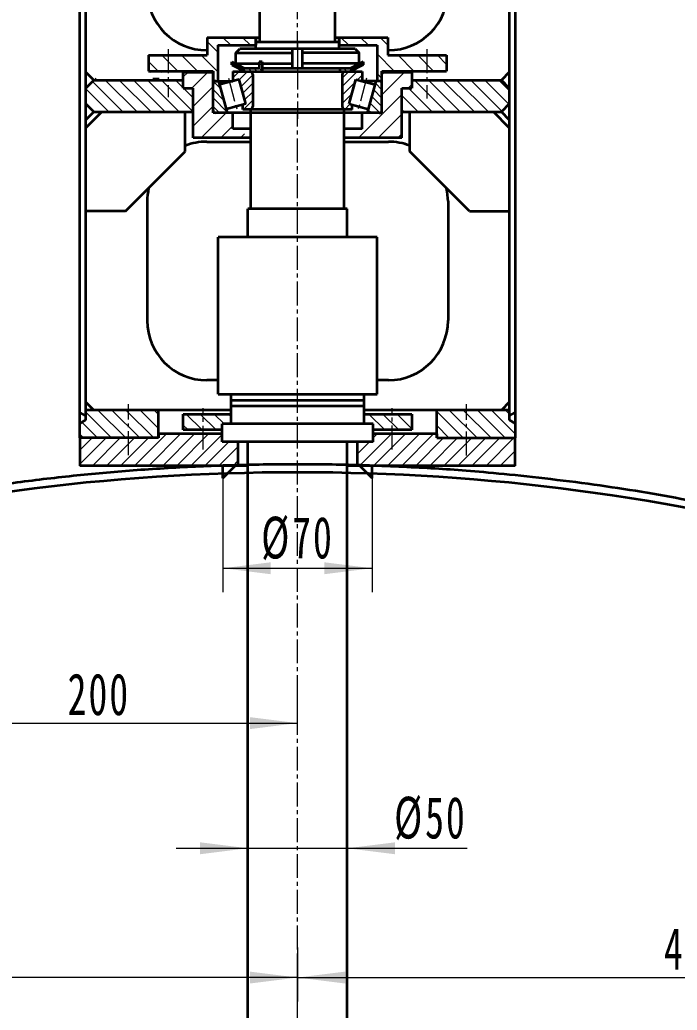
# Model space of a CAD drawing. Header units: millimetres. Extents: x -1782 to 1782, y -2523 to 2523.
# Drawn here: x -706 to -375.3, y 1163.8 to 1662.1 of the extents above; entities that cross this region are included whole.
import ezdxf

# ---------------------------------------------------------------- set-up
doc = ezdxf.new("R2010")
doc.units = ezdxf.units.MM
doc.linetypes.add('点画线', pattern=[18, 12, -2, 2, -2])
doc.layers.get('0').update_dxf_attribs({"lineweight": 35})
for name, color, linetype, lineweight in [('中心线层', 1, '点画线', 18), ('剖面线层', 4, 'Continuous', 18), ('尺寸线层', 3, 'Continuous', 18), ('粗实线层', 7, 'Continuous', 35)]:
    doc.layers.add(name, color=color, linetype=linetype, lineweight=lineweight)
doc.styles.add('标准', font='', dxfattribs={"width": 0.667})
doc.styles.get('标准').set_extended_font_data('宋体')
doc.dimstyles.new('标准', dxfattribs={"dimscale": 6, "dimtxt": 3.5, "dimasz": 4, "dimexe": 2, "dimexo": 0, "dimtad": 1, "dimdsep": 46, "dimtxsty": '标准', "dimblk": '_CAXARROW', "dimcen": 0, "dimdle": 6, "dimazin": 2, "dimtfac": 0.707107, "dimtdec": 3, "dimtmove": 2, "dimatfit": 3, "dimfxl": 1, "dimfrac": 2, "dimtolj": 1, "dimarcsym": 1})
pattern_1 = [(45, (0, 0), (-3.53553, 3.53553), [])]
pattern_2 = [(135, (0, 0), (-3.53553, -3.53553), [])]
pattern_3 = [(-45, (0, 0), (2.12132, 2.12132), [])]
pattern_4 = [(45, (0, 0), (-2.12132, 2.12132), [])]
pattern_5 = [(45, (0, 0), (-1.41421, 1.41421), [])]

# ---------------------------------------------------------------- blocks, each defined once
blk = doc.blocks.new('*X6')
at = {"layer": '尺寸线层', "linetype": 'Continuous'}
for points in [[(-566.23, 1180.22), (-542.23, 1183.22), (-542.23, 1177.22)], [(-166.23, 1180.22), (-190.23, 1183.22), (-190.23, 1177.22)]]:
    blk.add_hatch(color=0, dxfattribs=at).paths.add_polyline_path(points, flags=0)
at = {"layer": '尺寸线层', "color": 0, "linetype": 'Continuous'}
for p, q in [((-166.23, 1285.02), (-166.23, 1168.22)), ((-566.23, 1157.92), (-566.23, 1192.22)), ((-566.23, 1180.22), (-166.23, 1180.22))]:
    blk.add_line(p, q, dxfattribs=at)
at = {"layer": '尺寸线层', "color": 0, "insert": (-366.23, 1194.59), "char_height": 21, "width": 60.6605, "attachment_point": 5, "line_spacing_factor": 1.15057, "style": '标准'}
blk.add_mtext('\\T1.1;400', dxfattribs=at)
blk = doc.blocks.new('_CAXARROW')
blk.add_hatch(color=0).paths.add_polyline_path([(0, 0), (-1, 0.125), (-1, -0.125)], flags=0)
blk = doc.blocks.new('*X9')
at = {"layer": '尺寸线层', "linetype": 'Continuous'}
for points in [[(175.83, 2029.65), (172.83, 2005.65), (178.83, 2005.65)], [(175.83, -559.64), (172.83, -535.64), (178.83, -535.64)]]:
    blk.add_hatch(color=0, dxfattribs=at).paths.add_polyline_path(points, flags=0)
at = {"layer": '尺寸线层', "color": 0, "linetype": 'Continuous'}
for p, q in [((-479.43, 2029.65), (187.83, 2029.65)), ((175.83, -559.64), (175.83, 2029.65)), ((-101.23, -559.64), (187.83, -559.64))]:
    blk.add_line(p, q, dxfattribs=at)
at = {"layer": '尺寸线层', "color": 0, "insert": (161.46, 735.01), "char_height": 21, "width": 123.199, "attachment_point": 5, "rotation": 90, "line_spacing_factor": 1.15057, "style": '标准'}
blk.add_mtext('\\T1.1;～2589', dxfattribs=at)
blk = doc.blocks.new('*X10')
at = {"layer": '尺寸线层', "linetype": 'Continuous'}
for points in [[(-766.23, 1308.23), (-742.23, 1311.23), (-742.23, 1305.23)], [(-566.23, 1308.23), (-590.23, 1311.23), (-590.23, 1305.23)]]:
    blk.add_hatch(color=0, dxfattribs=at).paths.add_polyline_path(points, flags=0)
at = {"layer": '尺寸线层', "color": 0, "linetype": 'Continuous'}
for p, q in [((-766.23, 1306.21), (-766.23, 1320.23)), ((-566.23, 1305.2), (-566.23, 1320.23)), ((-766.23, 1308.23), (-566.23, 1308.23))]:
    blk.add_line(p, q, dxfattribs=at)
at = {"layer": '尺寸线层', "color": 0, "insert": (-666.23, 1322.6), "char_height": 21, "width": 60.0345, "attachment_point": 5, "line_spacing_factor": 1.15057, "style": '标准'}
blk.add_mtext('\\T1.1;200', dxfattribs=at)
blk = doc.blocks.new('*X11')
at = {"layer": '尺寸线层', "linetype": 'Continuous'}
for points in [[(-966.23, 1180.22), (-942.23, 1177.22), (-942.23, 1183.22)], [(-566.23, 1180.22), (-590.23, 1177.22), (-590.23, 1183.22)]]:
    blk.add_hatch(color=0, dxfattribs=at).paths.add_polyline_path(points, flags=0)
at = {"layer": '尺寸线层', "color": 0, "linetype": 'Continuous'}
for p, q in [((-966.23, 1342.14), (-966.23, 1168.22)), ((-566.23, 1195.34), (-566.23, 1168.22)), ((-566.23, 1180.22), (-966.23, 1180.22))]:
    blk.add_line(p, q, dxfattribs=at)
at = {"layer": '尺寸线层', "color": 0, "insert": (-766.23, 1194.59), "char_height": 21, "width": 60.6605, "attachment_point": 5, "line_spacing_factor": 1.15057, "style": '标准'}
blk.add_mtext('\\T1.1;400', dxfattribs=at)
blk = doc.blocks.new('*X53')
at = {"layer": '尺寸线层', "linetype": 'Continuous'}
for points in [[(-591.28, 1245.26), (-615.28, 1248.26), (-615.28, 1242.26)], [(-541.28, 1245.26), (-517.28, 1248.26), (-517.28, 1242.26)]]:
    blk.add_hatch(color=0, dxfattribs=at).paths.add_polyline_path(points, flags=0)
at = {"layer": '尺寸线层', "color": 0, "linetype": 'Continuous'}
for p, q in [((-591.28, 1251.3), (-591.28, 1233.26)), ((-541.28, 1248.95), (-541.28, 1233.26)), ((-627.28, 1245.26), (-480.93, 1245.26))]:
    blk.add_line(p, q, dxfattribs=at)
at = {"layer": '尺寸线层', "color": 0, "insert": (-499.41, 1260.23), "char_height": 21, "width": 60.817, "attachment_point": 5, "line_spacing_factor": 1.15057, "style": '标准'}
blk.add_mtext('\\T1.1;%%C50', dxfattribs=at)
blk = doc.blocks.new('*X54')
at = {"layer": '尺寸线层', "linetype": 'Continuous'}
for points in [[(-603.78, 1386.15), (-579.78, 1389.15), (-579.78, 1383.15)], [(-528.78, 1386.15), (-552.78, 1389.15), (-552.78, 1383.15)]]:
    blk.add_hatch(color=0, dxfattribs=at).paths.add_polyline_path(points, flags=0)
at = {"layer": '尺寸线层', "color": 0, "linetype": 'Continuous'}
for p, q in [((-603.78, 1433.82), (-603.78, 1374.15)), ((-528.78, 1433.82), (-528.78, 1374.15)), ((-603.78, 1386.15), (-528.78, 1386.15))]:
    blk.add_line(p, q, dxfattribs=at)
at = {"layer": '尺寸线层', "color": 0, "insert": (-566.28, 1401.12), "char_height": 21, "width": 60.817, "attachment_point": 5, "line_spacing_factor": 1.15057, "style": '标准'}
blk.add_mtext('\\T1.1;%%C70', dxfattribs=at)
blk = doc.blocks.new('*X56')
at = {"layer": '剖面线层'}
h = blk.add_hatch(dxfattribs=at)
h.set_pattern_fill('无图案', color=256, scale=3, angle=45, style=0, pattern_type=0)
h.set_pattern_definition(pattern_4)
edge = h.paths.add_edge_path(flags=0)
edge.add_arc((1.5, 41), 1.5, 96.6196, 180, ccw=False)
edge.add_arc((1.5, 41), 1.5, 90, 96.6196, ccw=False)
edge.add_line((1.5, 42.5), (14.5, 42.5))
edge.add_arc((14.5, 41), 1.5, 0, 90, ccw=False)
edge.add_line((16, 41), (16, 39.51))
edge.add_line((16, 39.51), (14.25, 39.04))
edge.add_line((14.25, 39.04), (1.88, 35.72))
edge.add_line((1.88, 35.72), (0, 35.22))
edge.add_line((0, 35.22), (0, 41))
h = blk.add_hatch(dxfattribs=at)
h.set_pattern_fill('无图案', color=256, scale=3, angle=-45, style=0, pattern_type=0)
h.set_pattern_definition(pattern_3)
edge = h.paths.add_edge_path(flags=0)
edge.add_arc((3.25, 24), 1.5, 263.3804, 270, ccw=False)
edge.add_arc((3.25, 24), 1.5, 180, 263.3804, ccw=False)
edge.add_line((1.75, 24), (1.75, 27.5))
edge.add_line((1.75, 27.5), (4.09, 27.5))
edge.add_line((4.09, 27.5), (4.47, 26.07))
edge.add_line((4.47, 26.07), (16.84, 29.38))
edge.add_line((16.84, 29.38), (16, 32.5))
edge.add_line((16, 32.5), (20.75, 32.5))
edge.add_line((20.75, 32.5), (20.75, 24))
edge.add_arc((19.25, 24), 1.5, -90, 0, ccw=False)
edge.add_line((19.25, 22.5), (3.25, 22.5))
h = blk.add_hatch(dxfattribs=at)
h.set_pattern_fill('无图案', color=256, scale=3, angle=-45, style=0, pattern_type=0)
h.set_pattern_definition(pattern_3)
edge = h.paths.add_edge_path(flags=0)
edge.add_arc((3.25, -24), 1.5, 96.6196, 180, ccw=False)
edge.add_arc((3.25, -24), 1.5, 90, 96.6196, ccw=False)
edge.add_line((3.25, -22.5), (19.25, -22.5))
edge.add_arc((19.25, -24), 1.5, 0, 90, ccw=False)
edge.add_line((20.75, -24), (20.75, -32.5))
edge.add_line((20.75, -32.5), (16, -32.5))
edge.add_line((16, -32.5), (16.84, -29.38))
edge.add_line((16.84, -29.38), (4.47, -26.07))
edge.add_line((4.47, -26.07), (4.09, -27.5))
edge.add_line((4.09, -27.5), (1.75, -27.5))
edge.add_line((1.75, -27.5), (1.75, -24))
h = blk.add_hatch(dxfattribs=at)
h.set_pattern_fill('无图案', color=256, scale=3, angle=45, style=0, pattern_type=0)
h.set_pattern_definition(pattern_4)
edge = h.paths.add_edge_path(flags=0)
edge.add_arc((1.5, -41), 1.5, 263.3804, 270, ccw=False)
edge.add_arc((1.5, -41), 1.5, 180, 263.3804, ccw=False)
edge.add_line((0, -41), (0, -35.22))
edge.add_line((0, -35.22), (1.88, -35.72))
edge.add_line((1.88, -35.72), (14.25, -39.04))
edge.add_line((14.25, -39.04), (16, -39.51))
edge.add_line((16, -39.51), (16, -41))
edge.add_arc((14.5, -41), 1.5, -90, 0, ccw=False)
edge.add_line((14.5, -42.5), (1.5, -42.5))
at = {"layer": '中心线层', "linetype": '点画线', "lineweight": 18}
for p, q in [((17.54, 34.74), (1.18, 30.36)), ((23.75, 0), (-3, 0)), ((17.54, -34.74), (1.18, -30.36))]:
    blk.add_line(p, q, dxfattribs=at)
at = {"layer": '粗实线层'}
for p, q in [((0, -41), (0, 41)), ((1.5, 42.5), (14.5, 42.5)), ((16, 41), (16, 32.5)), ((0, 35.22), (16, 39.51)), ((4.47, 26.07), (1.88, 35.72)), ((16.84, 29.38), (14.25, 39.04)), ((16.84, 29.38), (14.25, 39.04)), ((16.84, 29.38), (14.25, 39.04)), ((20.75, 32.5), (16, 32.5)), ((20.75, 32.5), (20.75, -32.5)), ((1.75, 27.5), (4.09, 27.5)), ((1.75, -27.5), (1.75, 27.5)), ((4.47, 26.07), (16.84, 29.38)), ((19.25, 22.5), (3.25, 22.5)), ((19.25, -22.5), (3.25, -22.5)), ((1.75, -27.5), (4.09, -27.5)), ((4.47, -26.07), (1.88, -35.72)), ((4.47, -26.07), (16.84, -29.38)), ((16.84, -29.38), (14.25, -39.04)), ((20.75, -32.5), (16, -32.5)), ((16, -41), (16, -32.5)), ((0, -35.22), (16, -39.51)), ((1.5, -42.5), (14.5, -42.5))]:
    blk.add_line(p, q, dxfattribs=at)
for centre, start, end in [((1.5, 41), 90, 180), ((14.5, 41), 0, 90), ((3.25, 24), 180, 270), ((19.25, 24), 270, 360), ((3.25, -24), 90, 180), ((19.25, -24), 0, 90), ((1.5, -41), 180, 270), ((14.5, -41), 270, 0)]:
    blk.add_arc(centre, 1.5, start, end, dxfattribs=at)
blk = doc.blocks.new('*X57')
at = {"layer": '中心线层'}
blk.add_line((0, 13), (0, -3), dxfattribs=at)
at = {"layer": '粗实线层'}
for p, q in [((-31, 8), (-29, 10)), ((29, 10), (-29, 10)), ((-2.5, 0), (-2.5, 10)), ((2.5, 0), (2.5, 10)), ((29, 10), (31, 8)), ((-31, 8), (-2.5, 8)), ((-31, 2.6), (-31, 8)), ((31, 8), (2.5, 8)), ((31, 2.6), (31, 8)), ((-26.5, 0), (-31, 2.6)), ((-31, 2.6), (-2.5, 2.6)), ((-26.5, 0), (26.5, 0)), ((31, 2.6), (2.5, 2.6)), ((26.5, 0), (31, 2.6))]:
    blk.add_line(p, q, dxfattribs=at)
blk = doc.blocks.new('*X58')
at = {"layer": '剖面线层'}
h = blk.add_hatch(dxfattribs=at)
h.set_pattern_fill('无图案', color=256, scale=2, angle=45, style=0, pattern_type=0)
h.set_pattern_definition(pattern_5)
h.paths.add_polyline_path([(0, 21.25), (0, 21.35), (0, 26.5), (-3.5, 33), (-2, 33), (1.5, 26.5), (1.5, 21.25)], flags=0)
h = blk.add_hatch(dxfattribs=at)
h.set_pattern_fill('无图案', color=256, scale=2, angle=45, style=0, pattern_type=0)
h.set_pattern_definition(pattern_5)
h.paths.add_polyline_path([(-3.5, -19.25), (-3.5, -17.85), (-3.5, -17.75), (0, -17.75), (1.5, -17.75), (1.5, -26.5), (-2, -33), (-3.5, -33), (0, -26.5), (0, -19.25)], flags=0)
at = {"layer": '中心线层'}
blk.add_line((-3, 0), (6, 0), dxfattribs=at)
at = {"layer": '粗实线层', "linetype": 'Continuous', "lineweight": 35}
for p, q in [((-3.5, 33), (0, 26.5)), ((-3.5, 33), (-2, 33)), ((-2, 33), (1.5, 26.5)), ((0, 26.5), (0, -17.75)), ((1.5, -26.5), (1.5, 26.5)), ((0, 21.25), (1.5, 21.25)), ((-3.5, -17.75), (1.5, -17.75)), ((-3.5, -17.75), (-3.5, -19.25)), ((-3.5, -19.25), (0, -19.25)), ((0, -19.25), (0, -26.5)), ((-3.5, -33), (0, -26.5)), ((-2, -33), (1.5, -26.5)), ((-2, -33), (-3.5, -33))]:
    blk.add_line(p, q, dxfattribs=at)
blk = doc.blocks.new('C$E6778EEB6B824729816D1E28E424087D')
at = {"layer": '剖面线层'}
h = blk.add_hatch(dxfattribs=at)
h.set_pattern_fill('无图案', color=256, scale=5, angle=135, style=0, pattern_type=0)
h.set_pattern_definition(pattern_2)
h.paths.add_polyline_path([(-106.5, 170), (-106.5, 174.83), (-106.5, 178), (-102.5, 182), (-65.05, 182), (-57.55, 182), (-57.55, 178), (-52.55, 178), (-52.55, 166), (-56.5, 166), (-98.5, 166), (-102.5, 166)], flags=0)
h = blk.add_hatch(dxfattribs=at)
h.set_pattern_fill('无图案', color=256, scale=5, angle=135, style=0, pattern_type=0)
h.set_pattern_definition(pattern_2)
h.paths.add_polyline_path([(106.4, 170), (106.4, 174.83), (106.4, 178), (102.4, 182), (64.95, 182), (57.45, 182), (57.45, 178), (52.45, 178), (52.45, 166), (56.4, 166), (98.4, 166), (102.4, 166)], flags=0)
h = blk.add_hatch(dxfattribs=at)
h.set_pattern_fill('无图案', color=256, scale=5, angle=135, style=0, pattern_type=0)
h.set_pattern_definition(pattern_2)
h.paths.add_polyline_path([(-85, 2), (-85, 10.91), (-85, 16), (-70, 16), (-70, 4), (-70, 2)], flags=0)
h.paths.add_polyline_path([(-106.5, 11), (-106.5, 11.95), (-106.5, 13), (-106.5, 16), (-102.5, 16), (-85, 16), (-85, 2), (-109.5, 2), (-109.5, 9.27)], flags=0)
h = blk.add_hatch(dxfattribs=at)
h.set_pattern_fill('无图案', color=256, scale=5, angle=135, style=0, pattern_type=0)
h.set_pattern_definition(pattern_2)
h.paths.add_polyline_path([(70, 4), (70, 8.66), (70, 16), (85, 16), (85, 2), (70, 2)], flags=0)
h.paths.add_polyline_path([(85, 2), (85, 9.35), (85, 16), (102.5, 16), (106.5, 16), (106.5, 13), (106.5, 11), (109.5, 9.27), (109.5, 2)], flags=0)
h = blk.add_hatch(dxfattribs=at)
h.set_pattern_fill('无图案', color=256, scale=5, angle=135, style=0, pattern_type=0)
h.set_pattern_definition(pattern_2)
h.paths.add_polyline_path([(-57.5, 6), (-57.5, 9.7), (-57.5, 14), (-47.5, 14), (-47.5, 6)], flags=0)
h.paths.add_polyline_path([(-47.5, 6), (-47.5, 10.74), (-47.5, 14), (-33.5, 14), (-33.5, 9), (-38, 9), (-38, 6)], flags=0)
h.paths.add_polyline_path([(33.5, 9), (33.5, 9.7), (33.5, 14), (47.5, 14), (47.5, 6), (38, 6), (38, 9)], flags=0)
h.paths.add_polyline_path([(47.5, 6), (47.5, 10.05), (47.5, 14), (57.5, 14), (57.5, 6)], flags=0)
h = blk.add_hatch(dxfattribs=at)
h.set_pattern_fill('无图案', color=256, scale=5, angle=45, style=0, pattern_type=0)
h.set_pattern_definition(pattern_1)
edge = h.paths.add_edge_path(flags=0)
edge.add_line((-109.5, 2), (-85, 2))
edge.add_line((-85, 2), (-70, 2))
edge.add_line((-70, 2), (-70, 4))
edge.add_line((-70, 4), (-47.5, 4))
edge.add_line((-47.5, 4), (-38, 4))
edge.add_line((-38, 4), (-38, 0))
edge.add_line((-38, 0), (-30, 0))
edge.add_line((-30, 0), (-30, -12))
edge.add_spline(control_points=[(-30, -11.99), (-30.11, -12), (-30.21, -12), (-30.32, -12)], knot_values=[0, 0, 0, 0, 0.315544, 0.315544, 0.315544, 0.315544], weights=[0.814248, 0.814287, 0.814325, 0.814364], degree=3, periodic=0)
edge.add_line((-30.32, -12), (-31.33, -12))
edge.add_line((-31.33, -12), (-37.55, -12))
edge.add_line((-37.55, -12), (-109.5, -12))
edge.add_line((-109.5, -12), (-109.5, -3.1))
edge.add_line((-109.5, -3.1), (-109.5, 2))
h = blk.add_hatch(dxfattribs=at)
h.set_pattern_fill('无图案', color=256, scale=5, angle=45, style=0, pattern_type=0)
h.set_pattern_definition(pattern_1)
edge = h.paths.add_edge_path(flags=0)
edge.add_line((109.4, 2), (84.9, 2))
edge.add_line((84.9, 2), (69.9, 2))
edge.add_line((69.9, 2), (69.9, 4))
edge.add_line((69.9, 4), (47.4, 4))
edge.add_line((47.4, 4), (37.9, 4))
edge.add_line((37.9, 4), (37.9, 0))
edge.add_line((37.9, 0), (29.9, 0))
edge.add_line((29.9, 0), (29.9, -12))
edge.add_spline(control_points=[(29.91, -11.99), (30.01, -12), (30.12, -12), (30.22, -12)], knot_values=[0, 0, 0, 0, 0.315544, 0.315544, 0.315544, 0.315544], weights=[0.814248, 0.814287, 0.814325, 0.814364], degree=3, periodic=0)
edge.add_line((30.22, -12), (31.23, -12))
edge.add_line((31.23, -12), (37.45, -12))
edge.add_line((37.45, -12), (109.4, -12))
edge.add_line((109.4, -12), (109.4, -3.1))
edge.add_line((109.4, -3.1), (109.4, 2))
at = {"layer": '中心线层'}
for p, q in [((-65.05, 197.5), (-65.05, 173.34)), ((64.95, 197.5), (64.95, 172.67)), ((-85, -6.7), (-85, 19)), ((-47.5, -3.92), (-47.5, 17)), ((47.5, -3.78), (47.5, 17)), ((85, -6.87), (85, 19))]:
    blk.add_line(p, q, dxfattribs=at)
at = {"layer": '剖面线层'}
for p, q in [((-106.13, 196.76), (-106.5, 197.4)), ((-106.5, 196.12), (-106.13, 196.76)), ((-106.13, 185.76), (-106.5, 186.4)), ((-106.18, 185.68), (-106.13, 185.76)), ((-74.38, 185.76), (-73.96, 186.5)), ((-68.03, 185.76), (-68.46, 186.5)), ((-101.95, 182), (-101.37, 183.01)), ((-72.8, 183.01), (-69.62, 183.01))]:
    blk.add_line(p, q, dxfattribs=at)
at = {"layer": '粗实线层'}
for p, q in [((-109.5, 2), (-109.5, 332)), ((109.5, 332), (109.5, 2)), ((-106.5, 11), (-106.5, 323)), ((106.5, 323), (106.5, 11)), ((-19.05, 201.25), (-19.05, 229.92)), ((18.95, 201.25), (18.95, 229.92)), ((-45.55, 203.5), (-45.55, 194.5)), ((-45.55, 203.5), (-19.05, 203.5)), ((-40.05, 199.5), (-40.05, 181.5)), ((-21.05, 201.25), (20.97, 201.25)), ((18.95, 203.5), (45.45, 203.5)), ((39.95, 199.5), (39.95, 181.5)), ((45.45, 203.5), (45.45, 194.5)), ((-75.05, 194.5), (-75.05, 186.5)), ((-75.05, 194.5), (-45.55, 194.5)), ((-45.66, 197), (-45.55, 197)), ((45.45, 197), (45.66, 197)), ((45.45, 194.5), (74.95, 194.5)), ((74.95, 194.5), (74.95, 186.5)), ((-106.5, 186), (-102.5, 182)), ((-75.05, 186.5), (-42.55, 186.5)), ((-57.55, 178), (-57.55, 186)), ((-42.55, 165.5), (-42.55, 186.5)), ((-42.55, 186.5), (-42.55, 181.5)), ((42.45, 186), (42.45, 186.5)), ((42.45, 186.5), (74.95, 186.5)), ((42.45, 165.5), (42.45, 186)), ((57.45, 186), (57.45, 178)), ((106.5, 186), (102.5, 182)), ((-106.5, 178), (-102.5, 182)), ((-103, 182), (-57.55, 182)), ((-42.55, 181.5), (42.45, 181.5)), ((57.45, 182), (103, 182)), ((106.5, 178), (102.5, 182)), ((-57.55, 178), (-52.55, 178)), ((-52.55, 153), (-52.55, 178)), ((52.45, 153), (52.45, 178)), ((52.45, 178), (57.45, 178)), ((-106.5, 170), (-102.5, 166)), ((106.5, 170), (102.5, 166)), ((-106.5, 162), (-102.5, 166)), ((-106.5, 158), (-98.5, 166)), ((-102.5, 166), (-52.55, 166)), ((-56.5, 146), (-56.5, 166)), ((-32.55, 157.5), (-32.55, 165.5)), ((32.45, 157.5), (32.45, 165.5)), ((52.45, 166), (102.5, 166)), ((56.5, 146), (56.5, 166)), ((106.5, 158), (98.5, 166)), ((106.5, 162), (102.5, 166)), ((-23.55, 157.5), (-32.55, 157.5)), ((-23.55, 153), (-23.55, 157.5)), ((23.45, 153), (23.45, 157.5)), ((32.45, 157.5), (23.45, 157.5)), ((-23.55, 153), (-52.55, 153)), ((-45.66, 151), (-23.55, 151)), ((52.45, 153), (23.45, 153)), ((23.45, 151), (45.66, 151)), ((-86.5, 116), (-56.5, 146)), ((86.5, 116), (56.5, 146)), ((-75.66, 121), (-75.66, 61)), ((75.66, 121), (75.66, 61)), ((-86.5, 116), (-106.5, 116)), ((24.95, 117.18), (-25.05, 117.18)), ((-25.05, 103), (-25.05, 117.18)), ((24.95, 103), (24.95, 117.18)), ((86.5, 116), (106.5, 116)), ((40, 103), (-40, 103)), ((-40, 24), (-40, 103)), ((40, 24), (40, 103)), ((-40, 31), (-45.66, 31)), ((-40, 31), (-45.66, 31)), ((45.66, 31), (40, 31)), ((45.66, 31), (40, 31)), ((-106.5, 20), (-102.5, 16)), ((-40, 24), (40, 24)), ((-33.5, 9), (-33.5, 24)), ((-33.5, 21), (33.5, 21)), ((33.5, 9), (33.5, 24)), ((106.5, 20), (102.5, 16)), ((-33.5, 16), (-106.5, 16)), ((-70, 2), (-70, 16)), ((33.5, 18), (-33.5, 18)), ((106.5, 16), (33.5, 16)), ((70, 2), (70, 16)), ((-106.5, 13), (-109.5, 14.73)), ((-106.5, 11), (-109.5, 9.27)), ((-57.5, 6), (-57.5, 14)), ((-57.5, 14), (-33.5, 14)), ((33.5, 14), (57.5, 14)), ((57.5, 14), (57.5, 6)), ((106.5, 13), (109.5, 14.73)), ((106.5, 11), (109.5, 9.27)), ((-38, 6), (-57.5, 6)), ((-38, 0), (-38, 9)), ((-38, 6), (-38, 9)), ((38, 9), (-38, 9)), ((-33.5, 9), (-38, 9)), ((-33.5, 9), (-38, 9)), ((38, 9), (33.5, 9)), ((38, 0), (38, 9)), ((38, 6), (38, 9)), ((57.5, 6), (38, 6)), ((-70, 2), (-109.5, 2)), ((-109.5, 2), (-109.5, -12)), ((-70, 4), (-70, 2)), ((-38, 4), (-70, 4)), ((-38, 0), (-38, 4)), ((38, 0), (-38, 0)), ((-30, 0), (-30, -12)), ((-30, 0), (-30, -10)), ((24.95, -695.08), (24.95, 0)), ((30, 0), (30, -12)), ((38, 0), (38, 4)), ((70, 4), (38, 4)), ((70, 4), (70, 2)), ((70, 2), (109.5, 2)), ((109.5, -12), (109.5, 2)), ((-25.05, -695.08), (-25.05, 0)), ((-25.05, -12), (-109.5, -12)), ((-37.55, -18.23), (-37.55, -12)), ((-37.55, -18.22), (-31.33, -12)), ((109.5, -12), (24.95, -12)), ((37.45, -18.22), (31.23, -12)), ((37.45, -18.23), (37.45, -12))]:
    blk.add_line(p, q, dxfattribs=at)
for centre, start, end in [((-45.66, 227), 180, 270), ((45.66, 227), 270, 360), ((-45.66, 121), 90, 111.1812), ((45.66, 121), 68.8188, 90), ((-45.66, 121), 167.3552, 180), ((45.66, 121), 0, 12.6448), ((-45.66, 61), 180, 270), ((45.66, 61), 270, 360)]:
    blk.add_arc(centre, 30, start, end, dxfattribs=at)
blk.add_wipeout([(-0.05, 186.25), (-4.92, 186.25), (-4.92, 186.25), (-24.05, 186.25), (-24.05, 186.25), (-32.55, 186.25), (-32.55, 186.25), (-32.55, 181.5), (-32.55, 181.5), (-34.38, 181.5), (-34.38, 181.5), (-39.55, 181.5), (-39.55, 181.5), (-41.05, 181.5), (-41.05, 181.5), (-41.13, 181.5), (-41.2, 181.49), (-41.28, 181.48), (-41.36, 181.47), (-41.44, 181.45), (-41.51, 181.43), (-41.59, 181.4), (-41.66, 181.37), (-41.73, 181.34), (-41.8, 181.3), (-41.86, 181.26), (-41.93, 181.21), (-41.99, 181.17), (-42.05, 181.11), (-42.11, 181.06), (-42.16, 181), (-42.21, 180.94), (-42.26, 180.88), (-42.31, 180.82), (-42.35, 180.75), (-42.38, 180.68), (-42.42, 180.61), (-42.45, 180.54), (-42.47, 180.46), (-42.5, 180.39), (-42.51, 180.31), (-42.53, 180.23), (-42.54, 180.16), (-42.55, 180.08), (-42.55, 180), (-42.55, 180), (-42.55, 167), (-42.55, 167), (-42.55, 166.92), (-42.54, 166.84), (-42.53, 166.77), (-42.51, 166.69), (-42.5, 166.61), (-42.47, 166.54), (-42.45, 166.46), (-42.42, 166.39), (-42.38, 166.32), (-42.35, 166.25), (-42.31, 166.18), (-42.26, 166.12), (-42.21, 166.06), (-42.16, 166), (-42.11, 165.94), (-42.05, 165.89), (-41.99, 165.83), (-41.93, 165.79), (-41.86, 165.74), (-41.8, 165.7), (-41.73, 165.66), (-41.66, 165.63), (-41.59, 165.6), (-41.51, 165.57), (-41.44, 165.55), (-41.36, 165.53), (-41.28, 165.52), (-41.2, 165.51), (-41.13, 165.5), (-41.05, 165.5), (-41.05, 165.5), (-35.27, 165.5), (-35.27, 165.5), (-4.92, 165.5), (-4.92, 165.5), (-0.05, 165.5), (-0.05, 165.5), (35.17, 165.5), (35.17, 165.5), (40.95, 165.5), (40.95, 165.5), (41.03, 165.5), (41.11, 165.51), (41.19, 165.52), (41.26, 165.53), (41.34, 165.55), (41.42, 165.57), (41.49, 165.6), (41.56, 165.63), (41.63, 165.66), (41.7, 165.7), (41.77, 165.74), (41.83, 165.79), (41.9, 165.83), (41.96, 165.89), (42.01, 165.94), (42.07, 166), (42.12, 166.06), (42.17, 166.12), (42.21, 166.18), (42.25, 166.25), (42.29, 166.32), (42.32, 166.39), (42.35, 166.46), (42.38, 166.54), (42.4, 166.61), (42.42, 166.69), (42.43, 166.77), (42.44, 166.84), (42.45, 166.92), (42.45, 167), (42.45, 167), (42.45, 180), (42.45, 180), (42.45, 180.08), (42.44, 180.16), (42.43, 180.23), (42.42, 180.31), (42.4, 180.39), (42.38, 180.46), (42.35, 180.54), (42.32, 180.61), (42.29, 180.68), (42.25, 180.75), (42.21, 180.82), (42.17, 180.88), (42.12, 180.94), (42.07, 181), (42.01, 181.06), (41.96, 181.11), (41.9, 181.17), (41.83, 181.21), (41.77, 181.26), (41.7, 181.3), (41.63, 181.34), (41.56, 181.37), (41.49, 181.4), (41.42, 181.43), (41.34, 181.45), (41.26, 181.47), (41.19, 181.48), (41.11, 181.49), (41.03, 181.5), (40.95, 181.5), (40.95, 181.5), (39.46, 181.5), (39.46, 181.5), (34.28, 181.5), (34.28, 181.5), (32.45, 181.5), (32.45, 181.5), (32.45, 186.25), (32.45, 186.25), (23.95, 186.25), (23.95, 186.25)]).dxf.layer = '粗实线层'
for p, q in [((-57.55, 186), (-42.55, 186)), ((42.45, 186), (57.45, 186)), ((-22.55, 165.5), (-42.55, 165.5)), ((-23.55, 117.18), (-23.55, 167.25)), ((23.45, 117.18), (23.45, 167.25)), ((40.95, 165.5), (42.45, 165.5))]:
    blk.add_line(p, q, dxfattribs=at)
at = {"layer": '粗实线层', "rotation": 90}
blk.add_blockref('*X56', (-0.05, 165.5), dxfattribs=at)
blk.add_wipeout([(30.95, 190.35), (30.95, 193.83), (30.95, 193.83), (30.95, 195.75), (30.95, 195.75), (28.95, 197.75), (28.95, 197.75), (2.45, 197.75), (2.45, 197.75), (-0.05, 197.75), (-0.05, 197.75), (-2.55, 197.75), (-2.55, 197.75), (-29.05, 197.75), (-29.05, 197.75), (-31.05, 195.75), (-31.05, 195.75), (-31.05, 193.83), (-31.05, 193.83), (-31.05, 190.35), (-31.05, 190.35), (-26.55, 187.75), (-26.55, 187.75), (-2.55, 187.75), (-2.55, 187.75), (-0.05, 187.75), (-0.05, 187.75), (2.45, 187.75), (2.45, 187.75), (26.45, 187.75), (26.45, 187.75)]).dxf.layer = '粗实线层'
at = {"layer": '剖面线层'}
h = blk.add_hatch(dxfattribs=at)
h.set_pattern_fill('无图案', color=256, scale=7, angle=135, style=0, pattern_type=0)
h.set_pattern_definition([(135, (0, 0), (-4.94975, -4.94975), [])])
h.paths.add_polyline_path([(-75.05, 186.5), (-75.05, 191.72), (-75.05, 194.5), (-65.05, 194.5), (-65.05, 186.5)], flags=0)
h.paths.add_polyline_path([(-65.05, 186.5), (-65.05, 191.52), (-65.05, 194.5), (-45.55, 194.5), (-45.55, 201), (-45.55, 203.5), (-20.05, 203.5), (-20.05, 199.5), (-40.05, 199.5), (-40.05, 181.5), (-41.05, 181.5), (-42.55, 181.5), (-42.55, 186), (-42.55, 186.5)], flags=0)
h.paths.add_polyline_path([(19.95, 199.5), (19.95, 200.89), (19.95, 203.5), (45.45, 203.5), (45.45, 201), (45.45, 194.5), (64.95, 194.5), (64.95, 186.5), (42.45, 186.5), (42.45, 186), (42.45, 181.5), (40.95, 181.5), (39.95, 181.5), (39.95, 199.5)], flags=0)
h.paths.add_polyline_path([(64.95, 186.5), (64.95, 190.3), (64.95, 194.5), (74.95, 194.5), (74.95, 186.5)], flags=0)
h = blk.add_hatch(dxfattribs=at)
h.set_pattern_fill('无图案', color=256, scale=7, angle=45, style=0, pattern_type=0)
h.set_pattern_definition([(45, (0, 0), (-4.94975, 4.94975), [])])
h.paths.add_polyline_path([(-52.55, 154.21), (-52.55, 158.53), (-52.55, 170), (-52.55, 178), (-57.55, 178), (-57.55, 186), (-42.55, 186), (-42.55, 181.5), (-42.55, 180), (-42.55, 167), (-42.55, 165.5), (-41.05, 165.5), (-35.27, 165.5), (-32.55, 165.5), (-32.55, 155), (-23.55, 155), (-23.55, 153), (-52.55, 153)], flags=0)
h.paths.add_polyline_path([(32.45, 155), (32.45, 157.51), (32.45, 165.5), (35.17, 165.5), (40.95, 165.5), (42.45, 165.5), (42.45, 167), (42.45, 180), (42.45, 181.5), (42.45, 186), (57.45, 186), (57.45, 178), (52.45, 178), (52.45, 170), (52.45, 154.21), (52.45, 153), (23.45, 153), (23.45, 155)], flags=0)
at = {"layer": '粗实线层'}
for p, q in [((-40.05, 199.5), (-21.05, 199.5)), ((-21.05, 203.5), (-21.05, 199.5)), ((-21.05, 197.75), (-21.05, 203.5)), ((20.97, 203.5), (20.97, 199.5)), ((20.97, 197.75), (20.97, 203.5)), ((20.97, 199.5), (39.95, 199.5))]:
    blk.add_line(p, q, dxfattribs=at)
at = {"layer": '粗实线层', "rotation": 360}
blk.add_blockref('*X57', (-0.05, 187.75), dxfattribs=at)
blk.add_wipeout([(-0.05, 186.25), (3.78, 186.25), (3.78, 186.25), (21.2, 186.25), (21.2, 186.25), (26.45, 186.25), (26.45, 186.25), (32.95, 189.75), (32.95, 189.75), (32.95, 191.25), (32.95, 191.25), (26.45, 187.75), (26.45, 187.75), (21.2, 187.75), (21.2, 187.75), (3.78, 187.75), (3.78, 187.75), (-0.05, 187.75), (-0.05, 187.75), (-17.8, 187.75), (-17.8, 187.75), (-17.8, 191.25), (-17.8, 191.25), (-19.3, 191.25), (-19.3, 191.25), (-19.3, 187.75), (-19.3, 187.75), (-26.55, 187.75), (-26.55, 187.75), (-33.05, 191.25), (-33.05, 191.25), (-33.05, 189.75), (-33.05, 189.75), (-26.55, 186.25), (-26.55, 186.25), (-17.8, 186.25), (-17.8, 186.25)]).dxf.layer = '粗实线层'
at = {"layer": '粗实线层', "rotation": 270}
blk.add_blockref('*X58', (-0.05, 187.75), dxfattribs=at)

msp = doc.modelspace()

# ---------------------------------------------------------------- linework, layer by layer
msp.add_ellipse((-566.233, 1159.391), major_axis=(550, 0), ratio=0.5, start_param=0, end_param=3.1415927)
msp.add_rational_spline([(-12.233, 1159.391), (-12.233, 1203.952), (-57.061, 1300.741), (-198.002, 1374.797), (-474.367, 1454.577), (-676.523, 1449.259), (-842.343, 1401.391), (-925.852, 1377.284), (-1068.374, 1307.144), (-1120.233, 1208.762), (-1120.233, 1159.391)], [1, 0.916666666667, 0.791666666667, 0.75, 0.75, 0.8333333333, 0.999999999912, 0.955341801203, 0.910683602552, 0.955341801261, 1], degree=3, knots=[0, 0, 0, 0, 4392.4247531, 8784.8495062, 8784.8495062, 17569.6990124, 17569.6990124, 17569.6990124, 21962.1237655, 26354.5485186, 26354.5485186, 26354.5485186, 26354.5485186])
at = {"layer": '中心线层'}
msp.add_line((-566.233, -209.637), (-566.233, 1759.889), dxfattribs=at)

# ---------------------------------------------------------------- dimensions: what is measured, and where the dimension line sits
at = {"layer": '尺寸线层'}
for base, p1, p2, angle, text, picture, middle in [((175.826, 2029.65), (-101.233, -559.637), (-479.435, 2029.65), 90, '～2589', '*X9', (175.826, 735.006)), ((-528.781, 1386.147), (-603.781, 1433.822), (-528.781, 1433.825), 0, '%%C70', '*X54', (-566.281, 1386.147))]:
    dim = msp.add_linear_dim(base=base, p1=p1, p2=p2, angle=angle, text=text, dimstyle='标准', override={"dimsah": 1, "dimtfac": 1, "dimtfill": 1, "dimtzin": 8}, dxfattribs=at)
    dim.commit()
    dim.dimension.update_dxf_attribs({"geometry": picture, "text_midpoint": middle})
dim = msp.add_linear_dim(base=(-966.233, 1180.218), p1=(-566.233, 1195.338), p2=(-966.233, 1342.139), dimstyle='标准', override={"dimsah": 1, "dimtfill": 1, "dimtzin": 8}, dxfattribs=at)
dim.commit()
dim.dimension.update_dxf_attribs({"geometry": '*X11', "text_midpoint": (-766.233, 1180.218)})
for base, p1, p2, picture, middle in [((-566.233, 1308.229), (-766.233, 1306.213), (-566.233, 1305.205), '*X10', (-666.233, 1308.229)), ((-166.233, 1180.218), (-566.233, 1157.917), (-166.233, 1285.024), '*X6', (-366.233, 1180.218))]:
    dim = msp.add_linear_dim(base=base, p1=p1, p2=p2, angle=0, dimstyle='标准', override={"dimsah": 1, "dimtfill": 1, "dimtzin": 8}, dxfattribs=at)
    dim.commit()
    dim.dimension.update_dxf_attribs({"geometry": picture, "text_midpoint": middle})
dim = msp.add_linear_dim(base=(-541.277, 1245.257), p1=(-591.277, 1251.305), p2=(-541.277, 1248.953), angle=0, dimstyle='标准', override={"dimpost": '%%C<>', "dimsah": 1, "dimtfac": 1, "dimtfill": 1, "dimtzin": 8}, dxfattribs=at)
dim.commit()
dim.dimension.update_dxf_attribs({"geometry": '*X53', "text_midpoint": (-499.408, 1245.257), "dimtype": 160})

# ---------------------------------------------------------------- next in the draw order: block references
msp.add_blockref('C$E6778EEB6B824729816D1E28E424087D', (-566.233, 1449.75))

doc.saveas('drawing.dxf')
